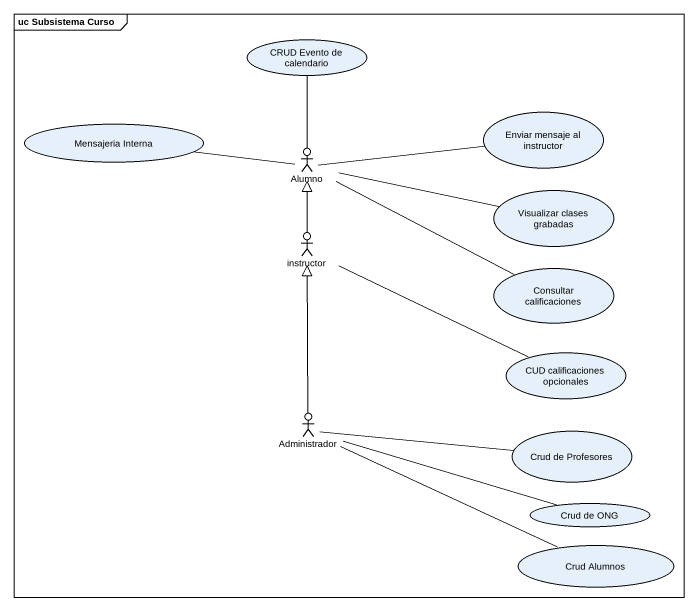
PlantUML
@startuml
mainframe uc Subsistema Curso
usecase "CRUD Evento de calendario" as CRUD_Evento_de_calendario
usecase "Mensajeria Interna" as Mensajeria_Interna
usecase "Enviar mensaje al instructor" as Enviar_mensaje_al_instructor
actor Alumno
usecase "Visualizar clases grabadas" as Visualizar_clases_grabadas
actor instructor
usecase "Consultar calificaciones" as Consultar_calificaciones
usecase "CUD calificaciones opcionales" as CUD_calificaciones
actor Administrador
usecase "Crud de Profesores" as Crud_de_Profesores
usecase "Crud de ONG" as Crud_de_ONG
usecase "Crud Alumnos" as Crud_Alumnos
Alumno -up- CRUD_Evento_de_calendario
Alumno -left- Mensajeria_Interna
Alumno -right- Enviar_mensaje_al_instructor
Alumno -right- Visualizar_clases_grabadas
Alumno -right- Consultar_calificaciones
instructor -up-|> Alumno
instructor -right- CUD_calificaciones
Administrador -up-|> instructor
Crud_de_Profesores -left- Administrador
Crud_de_ONG -left- Administrador
Crud_Alumnos -left- Administrador
@enduml
